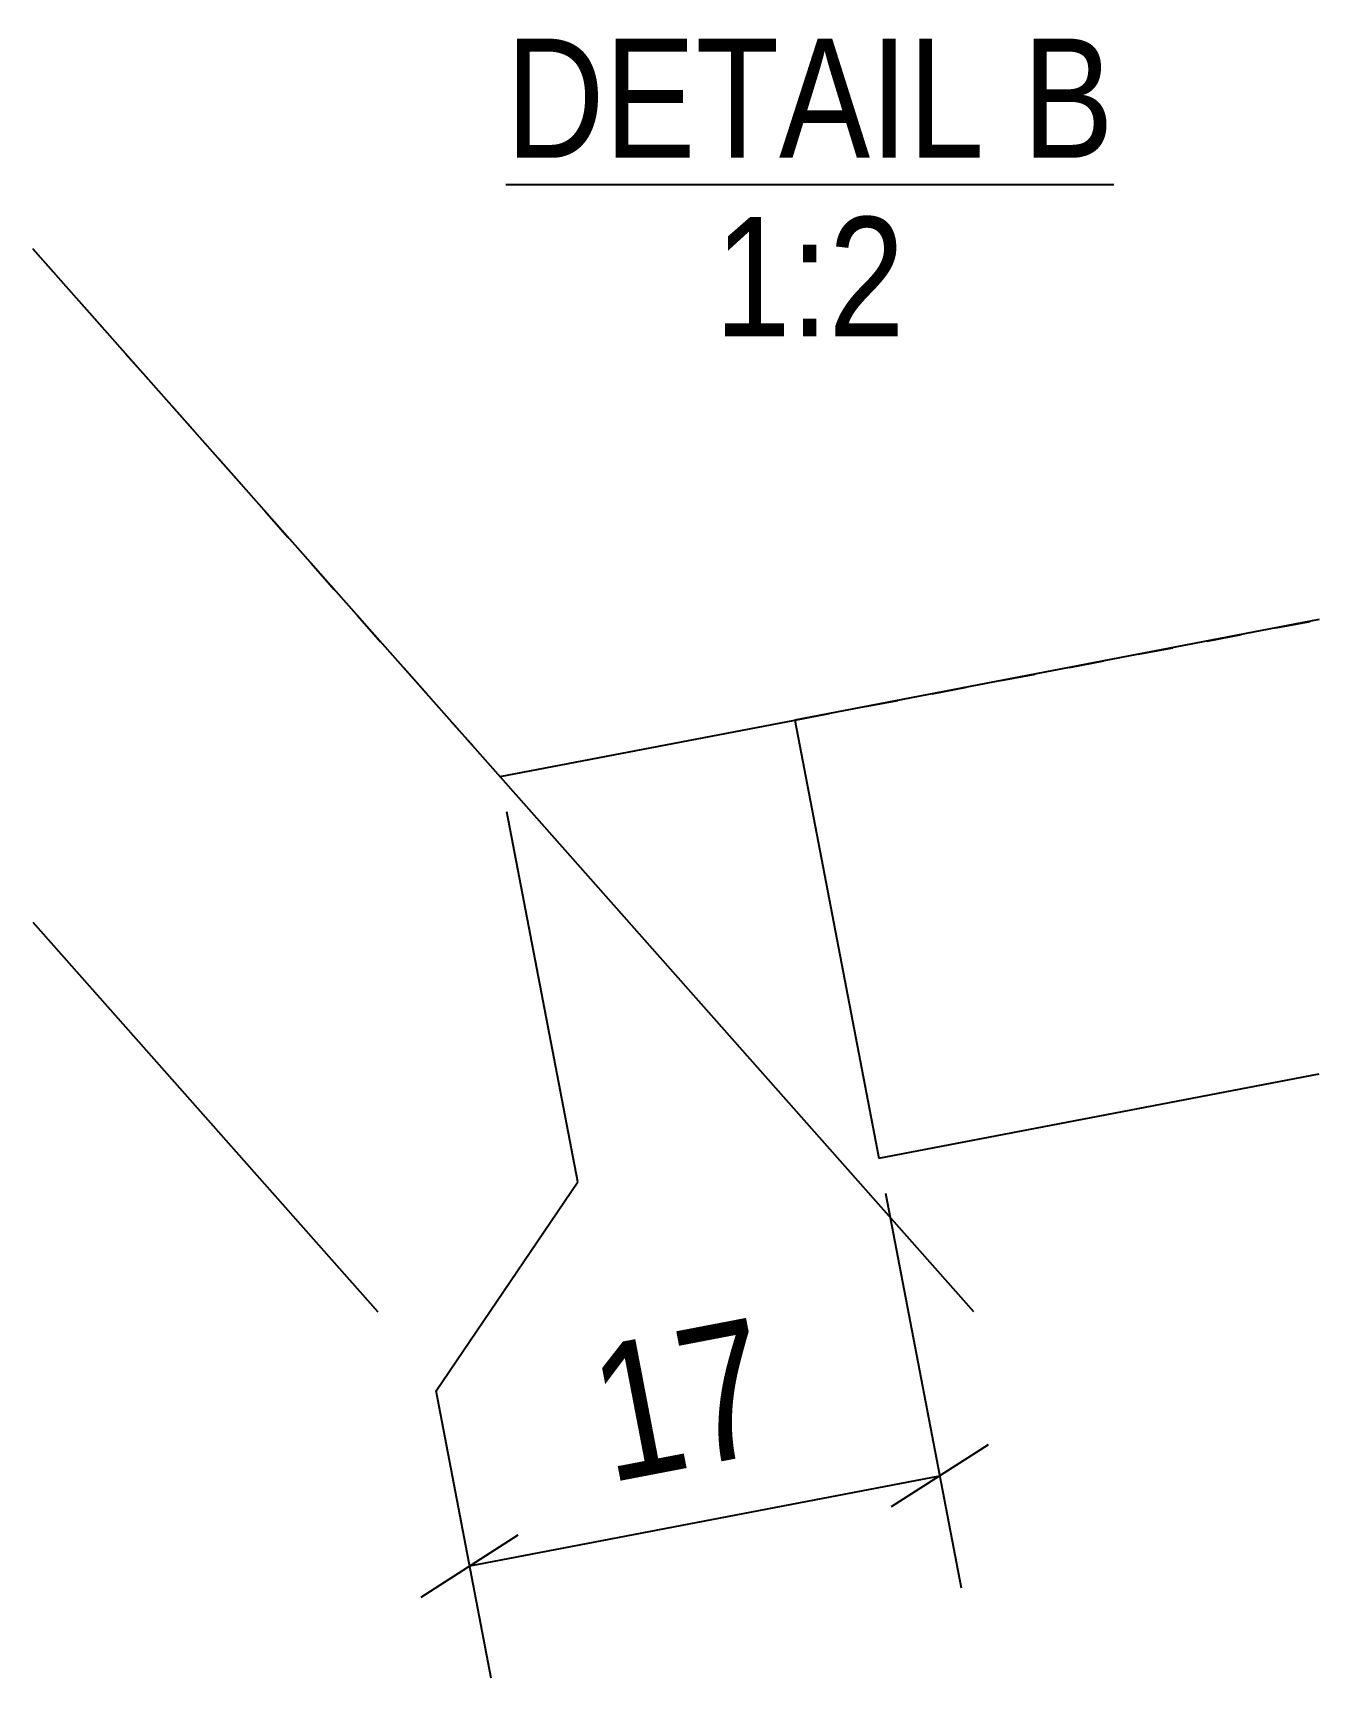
# Model space of a CAD drawing. Header units: millimetres. Extents: x 64 to 141609, y 8 to 4053.
# Drawn here: x 34727.2 to 34799.3, y 8 to 100.2 of the extents above; entities that cross this region are included whole.
import ezdxf

# ---------------------------------------------------------------- set-up
doc = ezdxf.new("R2010")
doc.units = ezdxf.units.MM
doc.linetypes.add('DXK_LINE_DOT2', pattern=[3.9198, 1.9599, -1.9599])
for name, color, linetype in [('MÅLSÆTNING', 7, 'Continuous'), ('STÅL', 7, 'Continuous'), ('TEKST', 7, 'Continuous')]:
    doc.layers.add(name, color=color, linetype=linetype)
doc.styles.add('Arial Narrow', font='ARIALN.TTF', dxfattribs={"height": 0.2})

msp = doc.modelspace()

# ---------------------------------------------------------------- linework, layer by layer
at = {"layer": 'MÅLSÆTNING', "color": 7, "linetype": 'Continuous'}
for p, q in [((34757.731, 35.811), (34753.753, 56.554)), ((34749.793, 24.106), (34757.731, 35.811)), ((34774.971, 35.168), (34779.213, 13.05)), ((34752.882, 8), (34749.793, 24.106)), ((34780.728, 21.079), (34775.287, 17.592)), ((34751.677, 14.285), (34778.007, 19.335)), ((34748.957, 12.542), (34754.397, 16.029))]:
    msp.add_line(p, q, dxfattribs=at)
at = {"layer": 'STÅL', "color": 7, "linetype": 'DXK_LINE_DOT2'}
for p, q in [((34727.209, 88.094), (34753.376, 58.519)), ((34769.885, 61.685), (34799.259, 67.318))]:
    msp.add_line(p, q, dxfattribs=at)
at = {"layer": 'STÅL', "color": 2, "linetype": 'Continuous'}
for p, q in [((34799.259, 67.318), (34769.885, 61.685)), ((34753.376, 58.519), (34769.885, 61.685)), ((34769.885, 61.685), (34774.594, 37.132)), ((34727.209, 50.365), (34746.538, 28.519)), ((34774.594, 37.132), (34799.259, 41.863))]:
    msp.add_line(p, q, dxfattribs=at)
at = {"layer": 'TEKST', "color": 246, "linetype": 'Continuous'}
msp.add_line((34753.705, 91.7), (34787.763, 91.7), dxfattribs=at)

# ---------------------------------------------------------------- wipeouts: each hides what was drawn before it
at = {"color": 0, "linetype": 'Continuous'}
for points in [[(34780.55, 93.2), (34780.55, 100.2), (34753.705, 100.2), (34753.705, 93.2)], [(34787.763, 93.2), (34787.763, 100.2), (34782.65, 100.2), (34782.65, 93.2)], [(34776.066, 83.2), (34776.066, 90.2), (34765.402, 90.2), (34765.402, 83.2)]]:
    msp.add_wipeout(points, dxfattribs=at).dxf.layer = 'TEKST'

# ---------------------------------------------------------------- next in the draw order: linework, layer by layer
at = {"layer": 'STÅL', "color": 2, "linetype": 'Continuous'}
msp.add_line((34779.918, 28.519), (34727.209, 88.094), dxfattribs=at)

# ---------------------------------------------------------------- next in the draw order: texts
at = {"layer": 'TEKST', "color": 3, "linetype": 'Continuous', "style": 'Arial Narrow'}
for s, p in [('DETAIL', (34753.705, 93.2)), ('B', (34782.65, 93.2)), ('1:2', (34765.402, 83.2))]:
    msp.add_text(s, height=6.681, dxfattribs=at).set_placement(p)

# ---------------------------------------------------------------- next in the draw order: wipeouts: each hides what was drawn before it
at = {"color": 0}
msp.add_wipeout([(34770.919, 19.503), (34768.809, 30.503), (34756.091, 28.063), (34758.201, 17.064)], dxfattribs=at).dxf.layer = 'MÅLSÆTNING'

# ---------------------------------------------------------------- next in the draw order: texts
at = {"layer": 'MÅLSÆTNING', "color": 3, "style": 'Arial Narrow'}
msp.add_text('17', height=7.6354, rotation=10.85755, dxfattribs=at).set_placement((34759.471, 18.937))

doc.saveas('drawing.dxf')
